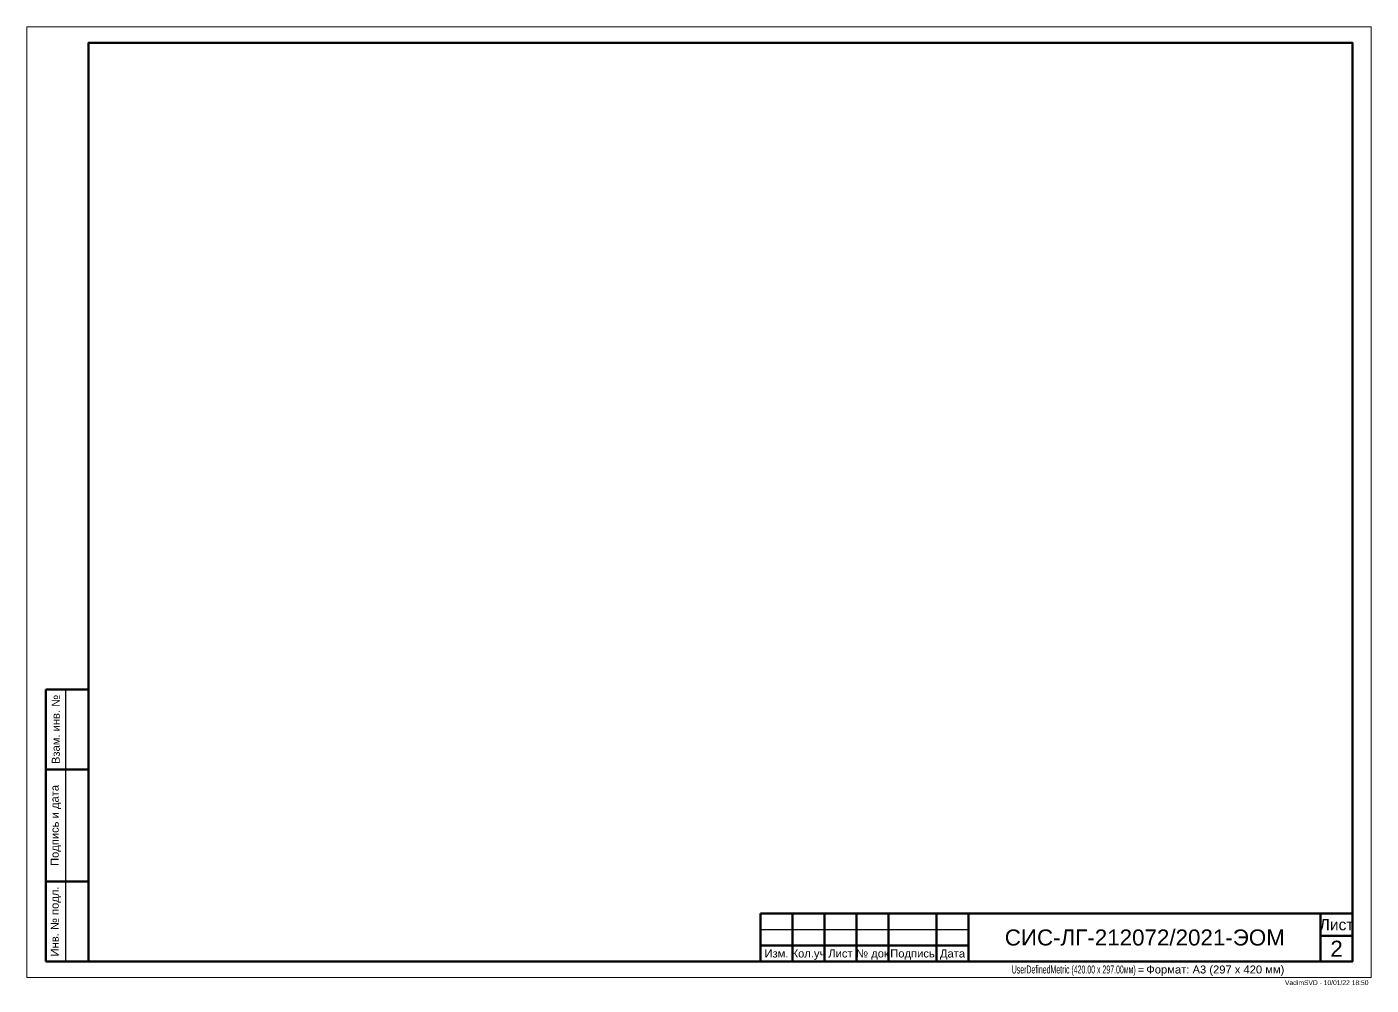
# Model space of a CAD drawing. Header units: millimetres. Extents: x -276 to 1709, y 11 to 936.
# Drawn here: x 1288.6 to 1708.6, y 11.3 to 310.7 of the extents above; entities that cross this region are included whole.
import ezdxf
from ezdxf.enums import TextEntityAlignment as Align

# ---------------------------------------------------------------- set-up
doc = ezdxf.new("R2010")
doc.units = ezdxf.units.MM
doc.layers.add('0-рамка', color=7, linetype='Continuous')
doc.layers.add('VPORTS', color=254, linetype='Continuous', plot=False)
doc.styles.add('ASU', font='arial.ttf', dxfattribs={"height": 2.5})

# ---------------------------------------------------------------- blocks, each defined once
blk = doc.blocks.new('*T27')
at = {"layer": '0-рамка', "color": 0, "lineweight": 50, "transparency": 16777216}
for p, q in [((0, 0), (0, 85)), ((0, 85), (13.33, 85)), ((13.33, 0), (13.33, 85)), ((0, 60), (13.33, 60)), ((0, 25), (13.33, 25)), ((0, 0), (13.33, 0))]:
    blk.add_line(p, q, dxfattribs=at)
at = {"layer": '0-рамка', "color": 0, "lineweight": 25, "transparency": 16777216}
blk.add_line((6.33, 0), (6.33, 85), dxfattribs=at)
at = {"layer": '0-рамка', "color": 0, "linetype": 'Continuous', "lineweight": 25, "transparency": 16777216, "char_height": 2.5, "attachment_point": 5, "rotation": 90, "style": 'ASU'}
for s, insert, width in [('Взам. инв. №', (3.17, 72.5), 22), ('Подпись и дата', (3.17, 42.5), 32), ('Инв. № подл.', (3.17, 12.5), 22)]:
    blk.add_mtext(s, dxfattribs=dict(at, insert=insert, width=width))
blk = doc.blocks.new('*U28')
at = {"layer": '0-рамка', "color": 0, "linetype": 'Continuous', "lineweight": 50}
for p, q in [((-185, 15), (0, 15)), ((-185, 0), (-185, 15)), ((-175, 0), (-175, 15)), ((-165, 0), (-165, 15)), ((-155, 0), (-155, 15)), ((-145, 0), (-145, 15)), ((-130, 0), (-130, 15)), ((-120, 0), (-120, 15)), ((-10, 15), (-10, 0)), ((-185, 5), (-120, 5)), ((-10, 8), (0, 8))]:
    blk.add_line(p, q, dxfattribs=at)
at = {"layer": '0-рамка', "color": 0, "linetype": 'Continuous', "lineweight": 25}
blk.add_line((-185, 10), (-120, 10), dxfattribs=at)
at = {"style": 'ASU', "flags": 8}
for tag, height, p in [('DATE13', 2.5, (-125, 12.5)), ('DATE12', 2.5, (-125, 7.5)), ('NOST4', 5, (-5, 4))]:
    blk.add_attdef(tag, text='', height=height, dxfattribs=at).set_placement(p, align=Align.MIDDLE_CENTER)
blk.add_attdef('PROJNUM5_001', (-104.77, 5.68), '', height=5, dxfattribs=at)
at = {"color": 0, "linetype": 'Continuous', "lineweight": 25, "style": 'ASU', "flags": 4}
blk.add_attdef('FORMAT2', (-50, -3.75), '', height=2.5, dxfattribs=at)
at = {"layer": '0-рамка', "color": 0, "linetype": 'Continuous', "lineweight": 35, "style": 'ASU'}
blk.add_text('Лист', height=3.5, dxfattribs=at).set_placement((-5, 9.75), align=Align.CENTER)
at = {"layer": '0-рамка', "color": 0, "linetype": 'Continuous', "lineweight": 25, "style": 'ASU'}
for s, p in [('Изм.', (-180, 1.25)), ('Кол.уч', (-170, 1.25)), ('Лист', (-160, 1.25)), ('№ док', (-150, 1.25)), ('Подпись', (-137.5, 1.25)), ('Дата', (-125, 1.25))]:
    blk.add_text(s, height=2.5, dxfattribs=at).set_placement(p, align=Align.CENTER)
blk.add_text('Формат:', height=2.5, dxfattribs=at).set_placement((-51, -1.25), align=Align.TOP_RIGHT)
at = {"layer": '0-рамка', "color": 0, "linetype": 'Continuous', "lineweight": 25, "style": 'ASU', "flags": 8}
for tag, p in [('REV62', (-180, 12.5)), ('KU62', (-170, 12.5)), ('SH_REV62', (-160, 12.5)), ('REV_NO62', (-150, 12.5)), ('REV61', (-180, 7.5)), ('KU61', (-170, 7.5)), ('SH_REV61', (-160, 7.5)), ('REV_NO61', (-150, 7.5))]:
    blk.add_attdef(tag, text='', height=2.5, dxfattribs=at).set_placement(p, align=Align.MIDDLE_CENTER)
at = {"layer": 'VPORTS', "linetype": 'Continuous', "lineweight": 15, "transparency": 33554483, "style": 'ASU'}
blk.add_text('=', height=2.5, dxfattribs=at).set_placement((-66.08, -3.79), align=Align.CENTER)
at = {"layer": 'VPORTS', "insert": (4.97, -7.38), "char_height": 1.5, "width": 54.9701, "attachment_point": 9, "style": 'ASU'}
blk.add_mtext('VadimSVD - 10/01/22 18:50', dxfattribs=at)
at = {"layer": 'VPORTS', "color": 0, "linetype": 'Continuous', "lineweight": 25, "transparency": 33554483, "style": 'ASU', "width": 0.5, "flags": 8}
blk.add_attdef('FORMAT1', text='', height=2.5, dxfattribs=at).set_placement((-67.76, -3.75), align=Align.RIGHT)

msp = doc.modelspace()

# ---------------------------------------------------------------- linework, layer by layer
at = {"layer": '0-рамка', "lineweight": 5}
msp.add_lwpolyline([(1288.568, 13.714), (1708.568, 13.714), (1708.568, 310.714), (1288.568, 310.714)], close=True, dxfattribs=at)
at = {"layer": '0-рамка', "lineweight": 50}
msp.add_lwpolyline([(1307.774, 18.714), (1702.774, 18.714), (1702.774, 305.714), (1307.774, 305.714)], close=True, dxfattribs=at)

# ---------------------------------------------------------------- block references
msp.add_blockref('*T27', (1294.44, 18.714))
at = {"color": 0, "linetype": 'Continuous', "lineweight": 25}
ref = msp.add_blockref('*U28', (1702.774, 18.714), dxfattribs=at)
ref.add_attrib('FORMAT1', 'UserDefinedMetric (420.00 x 297.00мм)', dxfattribs={"layer": 'VPORTS', "color": 0, "linetype": 'Continuous', "lineweight": 25, "transparency": 33554483, "height": 2.5, "style": 'ASU', "width": 0.5}).set_placement((1635.018, 14.964), align=Align.RIGHT)
ref.add_attrib('FORMAT2', 'A3 (297 x 420 мм)', (1652.774, 14.964), dxfattribs={"color": 0, "linetype": 'Continuous', "lineweight": 25, "height": 2.5, "style": 'ASU'})
ref.add_attrib('PROJNUM5_001', 'СИС-ЛГ-212072/2021-ЭОМ', (1594.107, 23.713), dxfattribs={"height": 5, "style": 'ASU'})
ref.add_attrib('NOST4', '2', dxfattribs={"height": 5, "style": 'ASU'}).set_placement((1697.774, 22.714), align=Align.MIDDLE_CENTER)

doc.saveas('drawing.dxf')
